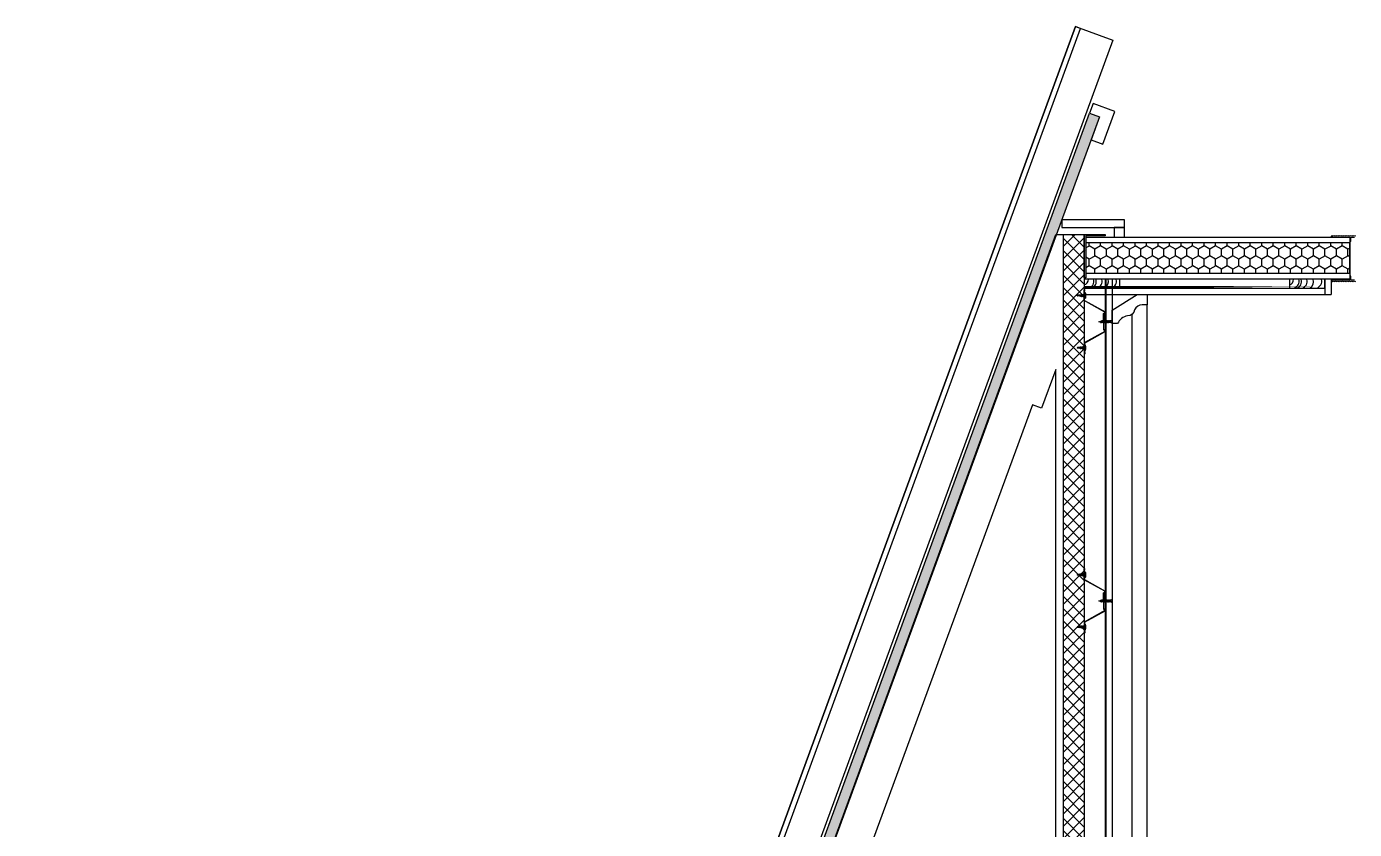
# Model space of a CAD drawing. Header units: inches. Extents: x 203 to 1065, y -1127 to 921.
# Drawn here: x 404.988 to 406.892, y 892.97 to 894.121 of the extents above; entities that cross this region are included whole.
import ezdxf

# ---------------------------------------------------------------- set-up
doc = ezdxf.new("R2010")
doc.units = ezdxf.units.IN
doc.header["$MEASUREMENT"] = 0
doc.linetypes.add('CONTINUA', pattern=[0])
doc.linetypes.add('DASHED2', pattern=[0.375, 0.25, -0.125])
for name, color, linetype in [('CORTE MUROS', 4, 'CONTINUA'), ('CORTE PERFILES Y CERCHA', 3, 'CONTINUA'), ('CORTE PROY', 8, 'CONTINUA')]:
    doc.layers.add(name, color=color, linetype=linetype)

msp = doc.modelspace()

# ---------------------------------------------------------------- hatches: boundary and pattern name
at = {"layer": 'CORTE MUROS', "ltscale": 0.5}
h = msp.add_hatch(dxfattribs=at)
h.set_pattern_fill('ANSI38', color=252, scale=0.05, angle=90.1237, style=0)
h.set_pattern_definition([(135.1236939, (403.875732, 448.1915297), (-0.00440986616, -0.004428948005), []), (225.1236939, (403.875732, 448.1915297), (-0.00439078432, -0.01326776217), [0.015625, -0.009375])])
h.paths.add_polyline_path([(405.0606, 889.9907), (405.0465, 889.9959), (406.5124, 893.9964), (406.5265, 893.9913)])
at = {"layer": 'CORTE MUROS'}
h = msp.add_hatch(dxfattribs=at)
h.set_pattern_fill('HONEY', color=251, scale=0.003, angle=90, style=0)
h.set_pattern_definition([(90, (1627.174333, -1660.727277), (-0.008248891935, 0.0142875), [0.009525, -0.01905]), (210, (1627.174333, -1660.727277), (-0.00824889199, -0.014287499969), [0.009525, -0.01905]), (150, (1627.174333, -1660.727277), (-0.016497783924, 3.1e-11), [-0.01905, 0.009525])])
h.paths.add_polyline_path([(406.5067, 893.8107), (406.5067, 893.7667), (406.8853, 893.7667), (406.8853, 893.8107)])
at = {"layer": 'CORTE PERFILES Y CERCHA', "ltscale": 0.5}
h = msp.add_hatch(dxfattribs=at)
h.set_pattern_fill('_USER', color=251, scale=0.0125, angle=135, style=0, double=1, pattern_type=0)
h.set_pattern_definition([(135, (377.921917, 606.098404), (-0.00883883476, -0.00883883476), []), (225, (377.921917, 606.098404), (0.00883883476, -0.00883883476), [])])
h.paths.add_polyline_path([(406.4747, 886.1587), (406.4747, 893.8227), (406.5047, 893.8227), (406.5047, 886.1587)])
at = {"layer": 'CORTE PERFILES Y CERCHA'}
msp.add_hatch(color=256, dxfattribs=at).paths.add_polyline_path([(406.5047, 893.7607), (406.5047, 893.8227), (406.5225, 893.8227), (406.5227, 893.8225), (406.5229, 893.8227), (406.5347, 893.8227), (406.5347, 893.8207), (406.5067, 893.8207), (406.5067, 893.8009), (406.5065, 893.8007), (406.5067, 893.8005), (406.5067, 893.7667), (406.5067, 893.7607)])

# ---------------------------------------------------------------- linework, layer by layer
at = {"layer": 'CORTE MUROS'}
msp.add_line((406.8853, 893.7667), (406.8853, 893.8107), dxfattribs=at)
at = {"layer": 'CORTE MUROS', "color": 1}
for p, q in [((406.8497, 893.7587), (406.8497, 893.737)), ((406.8587, 893.7587), (406.8587, 893.737)), ((406.5047, 893.746), (406.8497, 893.746)), ((406.5047, 893.737), (406.8587, 893.737))]:
    msp.add_line(p, q, dxfattribs=at)
at = {"layer": 'CORTE MUROS'}
for points in [[(404.9883, 890.0172), (406.4919, 894.1206), (406.5454, 894.101), (405.0418, 889.9976)], [(406.4919, 894.1206), (404.9883, 890.0172), (404.9958, 890.0144), (406.4994, 894.1179)]]:
    msp.add_lwpolyline(points, close=True, dxfattribs=at)
for points in [[(405.0606, 889.9907), (405.0465, 889.9959), (406.5124, 893.9964), (406.5265, 893.9913), (405.0606, 889.9907)], [(406.5067, 893.8187), (406.8853, 893.8187), (406.8853, 893.7587), (406.5067, 893.7587)], [(406.8853, 893.8107), (406.5067, 893.8107)], [(406.8853, 893.7667), (406.5067, 893.7667)]]:
    msp.add_lwpolyline(points, dxfattribs=at)
at = {"layer": 'CORTE MUROS', "color": 1}
for points in [[(406.5047, 893.7587), (406.5047, 893.746), (406.5555, 893.746), (406.5555, 893.7587)], [(406.7989, 893.7587), (406.7989, 893.746), (406.8497, 893.746), (406.8497, 893.7587)]]:
    msp.add_lwpolyline(points, close=True, dxfattribs=at)
at = {"layer": 'CORTE MUROS', "color": 254, "linetype": 'DASHED2', "ltscale": 0.05, "const_width": 0.003, "elevation": 0}
msp.add_lwpolyline([(406.8497, 893.7474), (406.5047, 893.7474)], close=True, dxfattribs=at)
at = {"layer": 'CORTE MUROS', "color": 1}
for centre, radius, start, end in [((406.5018, 893.7587), 0.00878, 288.9627, 359.9781), ((406.5084, 893.7558), 0.0101, 284.3105, 16.715), ((406.5121, 893.7554), 0.00986, 287.7246, 17.0401), ((406.5201, 893.7556), 0.0101, 284.3105, 16.715), ((406.528, 893.7555), 0.0112, 301.4112, 16.4414), ((406.5408, 893.7556), 0.0101, 284.3105, 16.715), ((406.796, 893.7587), 0.00878, 288.9627, 359.9781), ((406.8026, 893.7558), 0.0101, 284.3105, 16.715), ((406.8063, 893.7554), 0.00986, 287.7246, 17.0401), ((406.8143, 893.7556), 0.0101, 284.3105, 16.715), ((406.8222, 893.7555), 0.0112, 301.4112, 16.4414), ((406.835, 893.7556), 0.0101, 284.3105, 16.715)]:
    msp.add_arc(centre, radius, start, end, dxfattribs=at)
at = {"layer": 'CORTE PERFILES Y CERCHA', "color": 2}
for p, q in [((406.5347, 893.7587), (406.5347, 888.7567)), ((406.5357, 893.7587), (406.5357, 888.7567)), ((406.5447, 893.7587), (406.5447, 888.7567))]:
    msp.add_line(p, q, dxfattribs=at)
at = {"layer": 'CORTE PERFILES Y CERCHA'}
for p, q in [((406.5047, 893.7366), (406.5047, 893.7436)), ((406.5051, 893.7367), (406.5051, 893.7436)), ((406.5051, 893.7436), (406.5052, 893.7436)), ((406.5056, 893.7386), (406.5051, 893.7381)), ((406.5051, 893.7321), (406.5051, 893.7381)), ((406.5052, 893.7417), (406.5052, 893.7436)), ((406.5052, 893.7417), (406.5056, 893.7417)), ((406.5056, 893.7417), (406.5056, 893.7436)), ((406.5056, 893.7387), (406.5056, 893.7316)), ((406.5056, 893.7386), (406.5056, 893.7317)), ((406.5064, 893.7387), (406.5064, 893.7316)), ((406.4982, 893.7359), (406.4944, 893.7351)), ((406.4944, 893.7351), (406.4952, 893.7356)), ((406.4952, 893.7351), (406.4944, 893.7351)), ((406.4944, 893.7351), (406.4952, 893.7347)), ((406.4982, 893.7359), (406.4952, 893.7356)), ((406.4952, 893.7347), (406.4952, 893.7351)), ((406.4986, 893.7343), (406.4952, 893.7347)), ((406.4986, 893.7363), (406.4982, 893.7359)), ((406.4982, 893.7359), (406.4986, 893.7343)), ((406.4986, 893.7363), (406.4991, 893.736)), ((406.499, 893.734), (406.4986, 893.7363)), ((406.499, 893.734), (406.4986, 893.7343)), ((406.499, 893.734), (406.4995, 893.7342)), ((406.4999, 893.7361), (406.4991, 893.736)), ((406.4991, 893.736), (406.4995, 893.7342)), ((406.5004, 893.7341), (406.4995, 893.7342)), ((406.5003, 893.7366), (406.4999, 893.7361)), ((406.4999, 893.7361), (406.5004, 893.7341)), ((406.5003, 893.7366), (406.5008, 893.7362)), ((406.5009, 893.7337), (406.5003, 893.7365)), ((406.5009, 893.7337), (406.5004, 893.7341)), ((406.5017, 893.7363), (406.5008, 893.7362)), ((406.5008, 893.7362), (406.5013, 893.734)), ((406.5009, 893.7337), (406.5013, 893.734)), ((406.5023, 893.7339), (406.5013, 893.734)), ((406.5021, 893.7368), (406.5017, 893.7363)), ((406.5017, 893.7363), (406.5023, 893.7339)), ((406.5021, 893.7368), (406.5026, 893.7364)), ((406.5027, 893.7334), (406.5021, 893.7368)), ((406.5027, 893.7334), (406.5023, 893.7339)), ((406.5035, 893.7365), (406.5026, 893.7364)), ((406.5026, 893.7364), (406.5032, 893.7338)), ((406.5027, 893.7334), (406.5032, 893.7338)), ((406.5042, 893.7337), (406.5032, 893.7338)), ((406.5039, 893.7371), (406.5035, 893.7365)), ((406.5035, 893.7365), (406.5042, 893.7337)), ((406.5039, 893.7371), (406.5044, 893.7366)), ((406.5047, 893.7331), (406.5039, 893.7371)), ((406.5047, 893.7331), (406.5042, 893.7337)), ((406.5051, 893.7367), (406.5044, 893.7366)), ((406.5044, 893.7366), (406.5051, 893.7336)), ((406.5047, 893.7331), (406.5051, 893.7336)), ((406.5047, 893.7281), (406.5047, 893.7332)), ((406.5051, 893.7367), (406.5051, 893.7336)), ((406.5051, 893.7283), (406.5051, 893.7336)), ((406.5056, 893.7317), (406.5051, 893.7321)), ((406.5069, 893.7351), (406.5064, 893.7351)), ((406.5299, 893.6993), (406.5294, 893.6963)), ((406.5299, 893.6993), (406.5296, 893.6989)), ((406.5299, 893.6993), (406.5303, 893.6989)), ((406.5313, 893.6993), (406.5307, 893.6963)), ((406.5313, 893.6993), (406.5309, 893.6989)), ((406.5313, 893.6993), (406.5316, 893.6989)), ((406.5326, 893.6993), (406.532, 893.6963)), ((406.5326, 893.6993), (406.5323, 893.6989)), ((406.5326, 893.6993), (406.5329, 893.6989)), ((406.534, 893.6993), (406.5334, 893.6963)), ((406.534, 893.6993), (406.5336, 893.6989)), ((406.534, 893.6993), (406.5343, 893.6989)), ((406.5353, 893.6993), (406.5347, 893.6963)), ((406.5353, 893.6993), (406.535, 893.6989)), ((406.5353, 893.6993), (406.5356, 893.6989)), ((406.5367, 893.6993), (406.5361, 893.6963)), ((406.5367, 893.6993), (406.5364, 893.6989)), ((406.5367, 893.6993), (406.537, 893.6989)), ((406.5381, 893.6993), (406.5375, 893.6963)), ((406.5381, 893.6993), (406.5377, 893.6989)), ((406.5381, 893.6993), (406.5384, 893.6989)), ((406.5394, 893.6993), (406.5388, 893.6963)), ((406.5394, 893.6993), (406.5391, 893.6989)), ((406.5394, 893.6993), (406.5397, 893.6989)), ((406.5407, 893.6993), (406.5402, 893.6963)), ((406.5407, 893.6993), (406.5404, 893.6989)), ((406.5407, 893.6993), (406.5404, 893.6989)), ((406.5407, 893.6993), (406.5411, 893.6989)), ((406.5407, 893.6993), (406.5411, 893.6989)), ((406.5421, 893.6993), (406.5415, 893.6963)), ((406.5421, 893.6993), (406.5418, 893.6989)), ((406.5421, 893.6993), (406.5418, 893.6989)), ((406.5421, 893.6993), (406.5424, 893.6989)), ((406.5421, 893.6993), (406.5424, 893.6989)), ((406.5447, 893.7003), (406.5431, 893.6989)), ((406.5447, 893.6952), (406.5447, 893.7003)), ((406.5278, 893.697), (406.5254, 893.6978)), ((406.5278, 893.697), (406.5282, 893.6987)), ((406.5281, 893.6967), (406.5278, 893.697)), ((406.5285, 893.699), (406.5281, 893.6967)), ((406.5281, 893.6967), (406.5284, 893.6968)), ((406.5285, 893.6991), (406.5282, 893.6987)), ((406.5284, 893.6968), (406.5289, 893.6987)), ((406.529, 893.6966), (406.5284, 893.6968)), ((406.5285, 893.6991), (406.5289, 893.6987)), ((406.5296, 893.6989), (406.5289, 893.6987)), ((406.529, 893.6966), (406.5296, 893.6989)), ((406.5294, 893.6963), (406.529, 893.6966)), ((406.5294, 893.6963), (406.5297, 893.6966)), ((406.5297, 893.6966), (406.5302, 893.6989)), ((406.5304, 893.6966), (406.5297, 893.6966)), ((406.5309, 893.6989), (406.5302, 893.6989)), ((406.5304, 893.6966), (406.5309, 893.6989)), ((406.5307, 893.6963), (406.5304, 893.6966)), ((406.5307, 893.6963), (406.531, 893.6966)), ((406.531, 893.6966), (406.5316, 893.6989)), ((406.5317, 893.6966), (406.531, 893.6966)), ((406.5323, 893.6989), (406.5316, 893.6989)), ((406.5317, 893.6966), (406.5323, 893.6989)), ((406.532, 893.6963), (406.5317, 893.6966)), ((406.532, 893.6963), (406.5324, 893.6966)), ((406.5324, 893.6966), (406.5329, 893.6989)), ((406.5331, 893.6966), (406.5324, 893.6966)), ((406.5336, 893.6989), (406.5329, 893.6989)), ((406.5331, 893.6966), (406.5336, 893.6989)), ((406.5334, 893.6963), (406.5331, 893.6966)), ((406.5334, 893.6963), (406.5337, 893.6966)), ((406.5337, 893.6966), (406.5343, 893.6989)), ((406.5344, 893.6966), (406.5337, 893.6966)), ((406.535, 893.6989), (406.5343, 893.6989)), ((406.5344, 893.6966), (406.535, 893.6989)), ((406.5347, 893.6963), (406.5344, 893.6966)), ((406.5347, 893.6963), (406.5351, 893.6966)), ((406.5351, 893.6966), (406.5356, 893.6989)), ((406.5358, 893.6966), (406.5351, 893.6966)), ((406.5364, 893.6989), (406.5356, 893.6989)), ((406.5364, 893.6989), (406.5356, 893.6989)), ((406.5358, 893.6966), (406.5364, 893.6989)), ((406.5358, 893.6966), (406.5364, 893.6989)), ((406.5361, 893.6963), (406.5358, 893.6966)), ((406.5361, 893.6963), (406.5365, 893.6966)), ((406.5365, 893.6966), (406.537, 893.6989)), ((406.5372, 893.6966), (406.5365, 893.6966)), ((406.5377, 893.6989), (406.537, 893.6989)), ((406.5372, 893.6966), (406.5377, 893.6989)), ((406.5372, 893.6966), (406.5377, 893.6989)), ((406.5372, 893.6966), (406.5377, 893.6989)), ((406.5375, 893.6963), (406.5372, 893.6966)), ((406.5375, 893.6963), (406.5378, 893.6966)), ((406.5378, 893.6966), (406.5384, 893.6989)), ((406.5385, 893.6966), (406.5378, 893.6966)), ((406.5391, 893.6989), (406.5384, 893.6989)), ((406.5385, 893.6966), (406.5391, 893.6989)), ((406.5385, 893.6966), (406.5391, 893.6989)), ((406.5385, 893.6966), (406.5391, 893.6989)), ((406.5388, 893.6963), (406.5385, 893.6966)), ((406.5388, 893.6963), (406.5392, 893.6966)), ((406.5392, 893.6966), (406.5397, 893.6989)), ((406.5398, 893.6966), (406.5392, 893.6966)), ((406.5404, 893.6989), (406.5397, 893.6989)), ((406.5398, 893.6966), (406.5404, 893.6989)), ((406.5402, 893.6963), (406.5398, 893.6966)), ((406.5402, 893.6963), (406.5405, 893.6966)), ((406.5405, 893.6966), (406.5411, 893.6989)), ((406.5412, 893.6966), (406.5405, 893.6966)), ((406.5418, 893.6989), (406.5411, 893.6989)), ((406.5412, 893.6966), (406.5418, 893.6989)), ((406.5415, 893.6963), (406.5412, 893.6966)), ((406.5415, 893.6963), (406.5419, 893.6966)), ((406.5419, 893.6966), (406.5424, 893.6989)), ((406.5424, 893.6966), (406.5419, 893.6966)), ((406.5431, 893.6966), (406.5419, 893.6966)), ((406.543, 893.6989), (406.5424, 893.6989)), ((406.5431, 893.6989), (406.5424, 893.6989)), ((406.5447, 893.6952), (406.5431, 893.6966)), ((406.5447, 893.6978), (406.5443, 893.6978)), ((406.4986, 893.6612), (406.4952, 893.6608)), ((406.4982, 893.6596), (406.4986, 893.6612)), ((406.499, 893.6615), (406.4986, 893.6592)), ((406.499, 893.6615), (406.4986, 893.6612)), ((406.499, 893.6615), (406.4995, 893.6613)), ((406.4991, 893.6595), (406.4995, 893.6613)), ((406.5004, 893.6614), (406.4995, 893.6613)), ((406.4999, 893.6594), (406.5004, 893.6614)), ((406.5009, 893.6618), (406.5003, 893.659)), ((406.5009, 893.6618), (406.5004, 893.6614)), ((406.5008, 893.6593), (406.5013, 893.6615)), ((406.5009, 893.6618), (406.5013, 893.6615)), ((406.5023, 893.6616), (406.5013, 893.6615)), ((406.5017, 893.6592), (406.5023, 893.6616)), ((406.5027, 893.6621), (406.5021, 893.6587)), ((406.5027, 893.6621), (406.5023, 893.6616)), ((406.5026, 893.6591), (406.5032, 893.6617)), ((406.5027, 893.6621), (406.5032, 893.6617)), ((406.5042, 893.6618), (406.5032, 893.6617)), ((406.5035, 893.659), (406.5042, 893.6618)), ((406.5047, 893.6624), (406.5039, 893.6584)), ((406.5047, 893.6624), (406.5042, 893.6618)), ((406.5044, 893.6589), (406.5051, 893.6619)), ((406.5047, 893.6674), (406.5047, 893.6623)), ((406.5047, 893.6624), (406.5051, 893.6619)), ((406.5051, 893.6672), (406.5051, 893.6619)), ((406.5056, 893.6638), (406.5051, 893.6634)), ((406.5051, 893.6634), (406.5051, 893.6619)), ((406.5051, 893.6588), (406.5051, 893.6619)), ((406.5056, 893.6568), (406.5056, 893.6639)), ((406.5056, 893.6569), (406.5056, 893.6638)), ((406.5064, 893.6568), (406.5064, 893.6639)), ((406.4944, 893.6604), (406.4952, 893.6608)), ((406.4952, 893.6604), (406.4944, 893.6604)), ((406.4944, 893.6604), (406.4952, 893.6599)), ((406.4982, 893.6596), (406.4944, 893.6604)), ((406.4952, 893.6608), (406.4952, 893.6604)), ((406.4982, 893.6596), (406.4952, 893.6599)), ((406.4986, 893.6592), (406.4982, 893.6596)), ((406.4986, 893.6592), (406.4991, 893.6595)), ((406.4999, 893.6594), (406.4991, 893.6595)), ((406.5003, 893.659), (406.4999, 893.6594)), ((406.5003, 893.659), (406.5008, 893.6593)), ((406.5017, 893.6592), (406.5008, 893.6593)), ((406.5021, 893.6587), (406.5017, 893.6592)), ((406.5021, 893.6587), (406.5026, 893.6591)), ((406.5035, 893.659), (406.5026, 893.6591)), ((406.5039, 893.6584), (406.5035, 893.659)), ((406.5039, 893.6584), (406.5044, 893.6589)), ((406.5051, 893.6588), (406.5044, 893.6589)), ((406.5047, 893.6589), (406.5047, 893.6519)), ((406.5051, 893.6588), (406.5051, 893.6519)), ((406.5051, 893.6588), (406.5051, 893.6574)), ((406.5056, 893.6569), (406.5051, 893.6574)), ((406.5051, 893.6519), (406.5052, 893.6519)), ((406.5052, 893.6538), (406.5052, 893.6519)), ((406.5052, 893.6538), (406.5056, 893.6538)), ((406.5056, 893.6538), (406.5056, 893.6519)), ((406.5069, 893.6604), (406.5064, 893.6604)), ((406.5047, 893.3366), (406.5047, 893.3436)), ((406.5051, 893.3367), (406.5051, 893.3436)), ((406.5051, 893.3436), (406.5052, 893.3436)), ((406.5056, 893.3386), (406.5051, 893.3381)), ((406.5051, 893.3321), (406.5051, 893.3381)), ((406.5052, 893.3417), (406.5052, 893.3436)), ((406.5052, 893.3417), (406.5056, 893.3417)), ((406.5056, 893.3417), (406.5056, 893.3436)), ((406.5056, 893.3387), (406.5056, 893.3316)), ((406.5056, 893.3386), (406.5056, 893.3317)), ((406.5064, 893.3387), (406.5064, 893.3316)), ((406.4982, 893.3359), (406.4944, 893.3351)), ((406.4944, 893.3351), (406.4952, 893.3356)), ((406.4952, 893.3351), (406.4944, 893.3351)), ((406.4944, 893.3351), (406.4952, 893.3347)), ((406.4982, 893.3359), (406.4952, 893.3356)), ((406.4952, 893.3347), (406.4952, 893.3351)), ((406.4986, 893.3343), (406.4952, 893.3347)), ((406.4986, 893.3363), (406.4982, 893.3359)), ((406.4982, 893.3359), (406.4986, 893.3343)), ((406.4986, 893.3363), (406.4991, 893.336)), ((406.499, 893.334), (406.4986, 893.3363)), ((406.499, 893.334), (406.4986, 893.3343)), ((406.499, 893.334), (406.4995, 893.3342)), ((406.4999, 893.3361), (406.4991, 893.336)), ((406.4991, 893.336), (406.4995, 893.3342)), ((406.5004, 893.3341), (406.4995, 893.3342)), ((406.5003, 893.3366), (406.4999, 893.3361)), ((406.4999, 893.3361), (406.5004, 893.3341)), ((406.5003, 893.3366), (406.5008, 893.3362)), ((406.5009, 893.3337), (406.5003, 893.3365)), ((406.5009, 893.3337), (406.5004, 893.3341)), ((406.5017, 893.3363), (406.5008, 893.3362)), ((406.5008, 893.3362), (406.5013, 893.334)), ((406.5009, 893.3337), (406.5013, 893.334)), ((406.5023, 893.3339), (406.5013, 893.334)), ((406.5021, 893.3368), (406.5017, 893.3363)), ((406.5017, 893.3363), (406.5023, 893.3339)), ((406.5021, 893.3368), (406.5026, 893.3364)), ((406.5027, 893.3334), (406.5021, 893.3368)), ((406.5027, 893.3334), (406.5023, 893.3339)), ((406.5035, 893.3365), (406.5026, 893.3364)), ((406.5026, 893.3364), (406.5032, 893.3338)), ((406.5027, 893.3334), (406.5032, 893.3338)), ((406.5042, 893.3337), (406.5032, 893.3338)), ((406.5039, 893.3371), (406.5035, 893.3365)), ((406.5035, 893.3365), (406.5042, 893.3337)), ((406.5039, 893.3371), (406.5044, 893.3366)), ((406.5047, 893.3331), (406.5039, 893.3371)), ((406.5047, 893.3331), (406.5042, 893.3337)), ((406.5051, 893.3367), (406.5044, 893.3366)), ((406.5044, 893.3366), (406.5051, 893.3336)), ((406.5047, 893.3331), (406.5051, 893.3336)), ((406.5047, 893.3281), (406.5047, 893.3332)), ((406.5051, 893.3367), (406.5051, 893.3336)), ((406.5051, 893.3283), (406.5051, 893.3336)), ((406.5056, 893.3317), (406.5051, 893.3321)), ((406.5069, 893.3351), (406.5064, 893.3351)), ((406.5447, 893.3003), (406.5431, 893.2989)), ((406.5447, 893.2952), (406.5447, 893.3003)), ((406.5278, 893.297), (406.5254, 893.2978)), ((406.5278, 893.297), (406.5282, 893.2987)), ((406.5281, 893.2967), (406.5278, 893.297)), ((406.5285, 893.299), (406.5281, 893.2967)), ((406.5281, 893.2967), (406.5284, 893.2968)), ((406.5285, 893.2991), (406.5282, 893.2987)), ((406.5284, 893.2968), (406.5289, 893.2987)), ((406.529, 893.2966), (406.5284, 893.2968)), ((406.5285, 893.2991), (406.5289, 893.2987)), ((406.5296, 893.2989), (406.5289, 893.2987)), ((406.529, 893.2966), (406.5296, 893.2989)), ((406.5294, 893.2963), (406.529, 893.2966)), ((406.5299, 893.2993), (406.5294, 893.2963)), ((406.5294, 893.2963), (406.5297, 893.2966)), ((406.5299, 893.2993), (406.5296, 893.2989)), ((406.5297, 893.2966), (406.5302, 893.2989)), ((406.5304, 893.2966), (406.5297, 893.2966)), ((406.5299, 893.2993), (406.5303, 893.2989)), ((406.5309, 893.2989), (406.5302, 893.2989)), ((406.5304, 893.2966), (406.5309, 893.2989)), ((406.5307, 893.2963), (406.5304, 893.2966)), ((406.5313, 893.2993), (406.5307, 893.2963)), ((406.5307, 893.2963), (406.531, 893.2966)), ((406.5313, 893.2993), (406.5309, 893.2989)), ((406.531, 893.2966), (406.5316, 893.2989)), ((406.5317, 893.2966), (406.531, 893.2966)), ((406.5313, 893.2993), (406.5316, 893.2989)), ((406.5323, 893.2989), (406.5316, 893.2989)), ((406.5317, 893.2966), (406.5323, 893.2989)), ((406.532, 893.2963), (406.5317, 893.2966)), ((406.5326, 893.2993), (406.532, 893.2963)), ((406.532, 893.2963), (406.5324, 893.2966)), ((406.5326, 893.2993), (406.5323, 893.2989)), ((406.5324, 893.2966), (406.5329, 893.2989)), ((406.5331, 893.2966), (406.5324, 893.2966)), ((406.5326, 893.2993), (406.5329, 893.2989)), ((406.5336, 893.2989), (406.5329, 893.2989)), ((406.5331, 893.2966), (406.5336, 893.2989)), ((406.5334, 893.2963), (406.5331, 893.2966)), ((406.534, 893.2993), (406.5334, 893.2963)), ((406.5334, 893.2963), (406.5337, 893.2966)), ((406.534, 893.2993), (406.5336, 893.2989)), ((406.5337, 893.2966), (406.5343, 893.2989)), ((406.5344, 893.2966), (406.5337, 893.2966)), ((406.534, 893.2993), (406.5343, 893.2989)), ((406.535, 893.2989), (406.5343, 893.2989)), ((406.5344, 893.2966), (406.535, 893.2989)), ((406.5347, 893.2963), (406.5344, 893.2966)), ((406.5353, 893.2993), (406.5347, 893.2963)), ((406.5347, 893.2963), (406.5351, 893.2966)), ((406.5353, 893.2993), (406.535, 893.2989)), ((406.5351, 893.2966), (406.5356, 893.2989)), ((406.5358, 893.2966), (406.5351, 893.2966)), ((406.5353, 893.2993), (406.5356, 893.2989)), ((406.5364, 893.2989), (406.5356, 893.2989)), ((406.5364, 893.2989), (406.5356, 893.2989)), ((406.5358, 893.2966), (406.5364, 893.2989)), ((406.5358, 893.2966), (406.5364, 893.2989)), ((406.5361, 893.2963), (406.5358, 893.2966)), ((406.5367, 893.2993), (406.5361, 893.2963)), ((406.5361, 893.2963), (406.5365, 893.2966)), ((406.5367, 893.2993), (406.5364, 893.2989)), ((406.5365, 893.2966), (406.537, 893.2989)), ((406.5372, 893.2966), (406.5365, 893.2966)), ((406.5367, 893.2993), (406.537, 893.2989)), ((406.5377, 893.2989), (406.537, 893.2989)), ((406.5372, 893.2966), (406.5377, 893.2989)), ((406.5372, 893.2966), (406.5377, 893.2989)), ((406.5372, 893.2966), (406.5377, 893.2989)), ((406.5375, 893.2963), (406.5372, 893.2966)), ((406.5381, 893.2993), (406.5375, 893.2963)), ((406.5375, 893.2963), (406.5378, 893.2966)), ((406.5381, 893.2993), (406.5377, 893.2989)), ((406.5378, 893.2966), (406.5384, 893.2989)), ((406.5385, 893.2966), (406.5378, 893.2966)), ((406.5381, 893.2993), (406.5384, 893.2989)), ((406.5391, 893.2989), (406.5384, 893.2989)), ((406.5385, 893.2966), (406.5391, 893.2989)), ((406.5385, 893.2966), (406.5391, 893.2989)), ((406.5385, 893.2966), (406.5391, 893.2989)), ((406.5388, 893.2963), (406.5385, 893.2966)), ((406.5394, 893.2993), (406.5388, 893.2963)), ((406.5388, 893.2963), (406.5392, 893.2966)), ((406.5394, 893.2993), (406.5391, 893.2989)), ((406.5392, 893.2966), (406.5397, 893.2989)), ((406.5398, 893.2966), (406.5392, 893.2966)), ((406.5394, 893.2993), (406.5397, 893.2989)), ((406.5404, 893.2989), (406.5397, 893.2989)), ((406.5398, 893.2966), (406.5404, 893.2989)), ((406.5402, 893.2963), (406.5398, 893.2966)), ((406.5407, 893.2993), (406.5402, 893.2963)), ((406.5402, 893.2963), (406.5405, 893.2966)), ((406.5407, 893.2993), (406.5404, 893.2989)), ((406.5407, 893.2993), (406.5404, 893.2989)), ((406.5405, 893.2966), (406.5411, 893.2989)), ((406.5412, 893.2966), (406.5405, 893.2966)), ((406.5407, 893.2993), (406.5411, 893.2989)), ((406.5407, 893.2993), (406.5411, 893.2989)), ((406.5418, 893.2989), (406.5411, 893.2989)), ((406.5412, 893.2966), (406.5418, 893.2989)), ((406.5415, 893.2963), (406.5412, 893.2966)), ((406.5421, 893.2993), (406.5415, 893.2963)), ((406.5415, 893.2963), (406.5419, 893.2966)), ((406.5421, 893.2993), (406.5418, 893.2989)), ((406.5421, 893.2993), (406.5418, 893.2989)), ((406.5419, 893.2966), (406.5424, 893.2989)), ((406.5424, 893.2966), (406.5419, 893.2966)), ((406.5431, 893.2966), (406.5419, 893.2966)), ((406.5421, 893.2993), (406.5424, 893.2989)), ((406.5421, 893.2993), (406.5424, 893.2989)), ((406.543, 893.2989), (406.5424, 893.2989)), ((406.5431, 893.2989), (406.5424, 893.2989)), ((406.5447, 893.2952), (406.5431, 893.2966)), ((406.5447, 893.2978), (406.5443, 893.2978)), ((406.499, 893.2615), (406.4986, 893.2592)), ((406.499, 893.2615), (406.4986, 893.2612)), ((406.499, 893.2615), (406.4995, 893.2613)), ((406.5004, 893.2614), (406.4995, 893.2613)), ((406.4999, 893.2594), (406.5004, 893.2614)), ((406.5009, 893.2618), (406.5003, 893.259)), ((406.5009, 893.2618), (406.5004, 893.2614)), ((406.5008, 893.2593), (406.5013, 893.2615)), ((406.5009, 893.2618), (406.5013, 893.2615)), ((406.5023, 893.2616), (406.5013, 893.2615)), ((406.5017, 893.2592), (406.5023, 893.2616)), ((406.5027, 893.2621), (406.5021, 893.2587)), ((406.5027, 893.2621), (406.5023, 893.2616)), ((406.5026, 893.2591), (406.5032, 893.2617)), ((406.5027, 893.2621), (406.5032, 893.2617)), ((406.5042, 893.2618), (406.5032, 893.2617)), ((406.5035, 893.259), (406.5042, 893.2618)), ((406.5047, 893.2624), (406.5039, 893.2584)), ((406.5047, 893.2624), (406.5042, 893.2618)), ((406.5044, 893.2589), (406.5051, 893.2619)), ((406.5047, 893.2674), (406.5047, 893.2623)), ((406.5047, 893.2624), (406.5051, 893.2619)), ((406.5051, 893.2672), (406.5051, 893.2619)), ((406.5056, 893.2638), (406.5051, 893.2634)), ((406.5051, 893.2634), (406.5051, 893.2619)), ((406.5051, 893.2588), (406.5051, 893.2619)), ((406.5056, 893.2568), (406.5056, 893.2639)), ((406.5056, 893.2569), (406.5056, 893.2638)), ((406.5064, 893.2568), (406.5064, 893.2639)), ((406.4944, 893.2604), (406.4952, 893.2608)), ((406.4952, 893.2604), (406.4944, 893.2604)), ((406.4944, 893.2604), (406.4952, 893.2599)), ((406.4982, 893.2596), (406.4944, 893.2604)), ((406.4986, 893.2612), (406.4952, 893.2608)), ((406.4952, 893.2608), (406.4952, 893.2604)), ((406.4982, 893.2596), (406.4952, 893.2599)), ((406.4982, 893.2596), (406.4986, 893.2612)), ((406.4986, 893.2592), (406.4982, 893.2596)), ((406.4986, 893.2592), (406.4991, 893.2595)), ((406.4991, 893.2595), (406.4995, 893.2613)), ((406.4999, 893.2594), (406.4991, 893.2595)), ((406.5003, 893.259), (406.4999, 893.2594)), ((406.5003, 893.259), (406.5008, 893.2593)), ((406.5017, 893.2592), (406.5008, 893.2593)), ((406.5021, 893.2587), (406.5017, 893.2592)), ((406.5021, 893.2587), (406.5026, 893.2591)), ((406.5035, 893.259), (406.5026, 893.2591)), ((406.5039, 893.2584), (406.5035, 893.259)), ((406.5039, 893.2584), (406.5044, 893.2589)), ((406.5051, 893.2588), (406.5044, 893.2589)), ((406.5047, 893.2589), (406.5047, 893.2519)), ((406.5051, 893.2588), (406.5051, 893.2519)), ((406.5051, 893.2588), (406.5051, 893.2574)), ((406.5056, 893.2569), (406.5051, 893.2574)), ((406.5051, 893.2519), (406.5052, 893.2519)), ((406.5052, 893.2538), (406.5052, 893.2519)), ((406.5052, 893.2538), (406.5056, 893.2538)), ((406.5056, 893.2538), (406.5056, 893.2519)), ((406.5069, 893.2604), (406.5064, 893.2604))]:
    msp.add_line(p, q, dxfattribs=at)
for points in [[(406.5176, 894.0105), (406.5124, 893.9965), (406.5265, 893.9913), (406.5144, 893.9584), (406.5312, 893.9522), (406.5485, 893.9991)], [(406.5624, 893.8327), (406.5624, 893.8437), (406.4724, 893.8437), (406.4724, 893.8327)], [(406.5624, 893.8327), (406.5474, 893.8327), (406.5474, 893.8187), (406.5624, 893.8187)]]:
    msp.add_lwpolyline(points, close=True, dxfattribs=at)
for points in [[(406.4637, 893.8227), (406.5047, 893.8227), (406.5047, 886.1587), (406.4637, 886.1587), (405.0607, 889.9907), (406.4637, 893.8227)], [(406.5067, 893.8005), (406.5067, 893.7607), (406.5047, 893.7607), (406.5047, 893.8227), (406.5225, 893.8227), (406.5227, 893.8225), (406.5229, 893.8227), (406.5347, 893.8227), (406.5347, 893.8207), (406.5067, 893.8207), (406.5067, 893.8009), (406.5065, 893.8007), (406.5067, 893.8005)], [(406.5323, 893.6989), (406.5323, 893.7094), (406.5342, 893.7103), (406.5342, 893.7115), (406.5047, 893.7281)], [(406.5051, 893.7283), (406.5347, 893.7119), (406.5347, 893.71), (406.5328, 893.7091), (406.5328, 893.6991)], [(406.5323, 893.6963), (406.5323, 893.6861), (406.5342, 893.6852), (406.5342, 893.684), (406.5047, 893.6674)], [(406.5051, 893.6672), (406.5347, 893.6836), (406.5347, 893.6855), (406.5328, 893.6864), (406.5328, 893.6966)], [(406.4637, 893.6293), (406.4435, 893.5741), (406.4303, 893.5789), (406.1869, 892.9147), (406.4637, 892.5881), (406.4637, 893.6293)], [(406.5323, 893.2989), (406.5323, 893.3094), (406.5342, 893.3103), (406.5342, 893.3115), (406.5047, 893.3281)], [(406.5051, 893.3283), (406.5347, 893.3119), (406.5347, 893.31), (406.5328, 893.3091), (406.5328, 893.2991)], [(406.5323, 893.2963), (406.5323, 893.2861), (406.5342, 893.2852), (406.5342, 893.284), (406.5047, 893.2674)], [(406.5051, 893.2672), (406.5347, 893.2836), (406.5347, 893.2855), (406.5328, 893.2864), (406.5328, 893.2966)]]:
    msp.add_lwpolyline(points, dxfattribs=at)
at = {"layer": 'CORTE PERFILES Y CERCHA', "color": 2}
msp.add_lwpolyline([(406.4747, 886.1587), (406.4747, 893.8227), (406.5047, 893.8227), (406.5047, 886.1587)], close=True, dxfattribs=at)
at = {"layer": 'CORTE PERFILES Y CERCHA'}
for points in [[(406.8937, 893.8207, -0.403853), (406.8912, 893.8207, -0.403853), (406.8887, 893.8207, -0.403853), (406.8862, 893.8207, -0.403853), (406.8837, 893.8207, -0.403853), (406.8812, 893.8207, -0.403853), (406.8787, 893.8207, -0.403853), (406.8762, 893.8207, -0.403853), (406.8737, 893.8207, -0.403853), (406.8712, 893.8207, -0.403853), (406.8687, 893.8207, -0.403853), (406.8662, 893.8207, -0.403853), (406.8637, 893.8207, -0.403853), (406.8612, 893.8207, -0.194303), (406.8599, 893.8202), (406.8587, 893.8202), (406.8587, 893.8187), (406.8687, 893.8187), (406.8845, 893.8187, -0.414214), (406.8855, 893.8177), (406.8855, 893.8133, 0.414214), (406.8861, 893.8127), (406.8861, 893.8127, 0.414214), (406.8867, 893.8133), (406.8867, 893.8187), (406.8922, 893.8187)], [(406.8922, 893.7572), (406.8867, 893.7572), (406.8867, 893.7626, 0.414214), (406.8861, 893.7632), (406.8861, 893.7632, 0.414214), (406.8855, 893.7626), (406.8855, 893.7582, -0.414214), (406.8845, 893.7572), (406.8687, 893.7572), (406.8587, 893.7572), (406.8587, 893.7557), (406.8599, 893.7557, -0.194303), (406.8612, 893.7552, -0.403853), (406.8637, 893.7552, -0.403853), (406.8662, 893.7552, -0.403853), (406.8687, 893.7552, -0.403853), (406.8712, 893.7552, -0.403853), (406.8737, 893.7552, -0.403853), (406.8762, 893.7552, -0.403853), (406.8787, 893.7552, -0.403853), (406.8812, 893.7552, -0.403853), (406.8837, 893.7552, -0.403853), (406.8862, 893.7552, -0.403853), (406.8887, 893.7552, -0.403853), (406.8912, 893.7552, -0.403853), (406.8937, 893.7552, -0.403853)]]:
    msp.add_lwpolyline(points, format="xyb", dxfattribs=at)
msp.add_lwpolyline([(406.5447, 893.695), (406.5447, 893.7141), (406.5803, 893.737), (406.5947, 893.737), (406.5947, 893.7221), (406.5877, 893.7221, 0.278398), (406.5769, 893.7148, -0.359853), (406.5667, 893.706, 0.263671), (406.5525, 893.695)], format="xyb", close=True, dxfattribs=at)
for centre, radius, start, end in [((406.5051, 893.7436), 0.000437, 0, 180), ((406.506, 893.7387), 0.000403, 0, 180), ((406.4971, 893.7351), 0.00976, 342.0915, 17.9085), ((406.506, 893.7316), 0.000403, 180, 0), ((406.5259, 893.7009), 0.00322, 261.9716, 316.3452), ((406.506, 893.6639), 0.000403, 0, 180), ((406.4971, 893.6604), 0.00976, 342.0915, 17.9085), ((406.5051, 893.6519), 0.000437, 180, 0), ((406.506, 893.6568), 0.000403, 180, 0), ((406.5051, 893.3436), 0.000437, 0, 180), ((406.506, 893.3387), 0.000403, 0, 180), ((406.4971, 893.3351), 0.00976, 342.0915, 17.9085), ((406.506, 893.3316), 0.000403, 180, 0), ((406.5259, 893.3009), 0.00322, 261.9716, 316.3452), ((406.506, 893.2639), 0.000403, 0, 180), ((406.4971, 893.2604), 0.00976, 342.0915, 17.9085), ((406.5051, 893.2519), 0.000437, 180, 0), ((406.506, 893.2568), 0.000403, 180, 0)]:
    msp.add_arc(centre, radius, start, end, dxfattribs=at)
at = {"layer": 'CORTE PROY', "color": 253, "ltscale": 0.5}
for p, q in [((406.5947, 890.0336), (406.5947, 893.7221)), ((406.5734, 890.0471), (406.5734, 893.7086))]:
    msp.add_line(p, q, dxfattribs=at)

doc.saveas('drawing.dxf')
